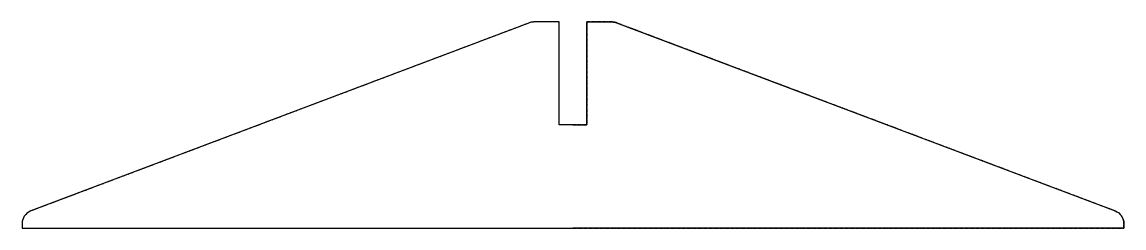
# Model space of a CAD drawing. Header units: millimetres. Extents: x -80 to 80, y 0 to 30.
import ezdxf

# ---------------------------------------------------------------- set-up
doc = ezdxf.new("R2010")
doc.units = ezdxf.units.MM
doc.linetypes.add('CHAIN', pattern=[0.7087, 0.4724, -0.0591, 0.1181, -0.0591])

msp = doc.modelspace()

# ---------------------------------------------------------------- linework, layer by layer
for points in [[(0, 15), (-2, 15), (-2, 30), (-5.63, 30, 0.09068), (-6.34, 29.87), (-78.71, 2.49, 0.311822), (-80, 0.62), (-80, 0), (0, 0)], [(0, 15), (2, 15), (2, 30), (5.63, 30, -0.09068), (6.34, 29.87), (78.71, 2.49, -0.311822), (80, 0.62), (80, 0), (0, 0)]]:
    msp.add_lwpolyline(points, format="xyb")
at = {"linetype": 'CHAIN'}
for points in [[(0, 15), (-2, 15), (-2, 30), (-5.63, 30, 0.09068), (-6.34, 29.87), (-78.71, 2.49, 0.311822), (-80, 0.62), (-80, 0), (0, 0)], [(0, 15), (-2, 15), (-2, 30), (-5.63, 30, 0.09068), (-6.34, 29.87), (-78.71, 2.49, 0.311822), (-80, 0.62), (-80, 0), (0, 0)], [(0, 0), (80, 0), (80, 0.62, 0.311822), (78.71, 2.49), (6.34, 29.87, 0.09068), (5.63, 30), (2, 30), (2, 15), (0, 15)]]:
    msp.add_lwpolyline(points, format="xyb", dxfattribs=at)

doc.saveas('drawing.dxf')
